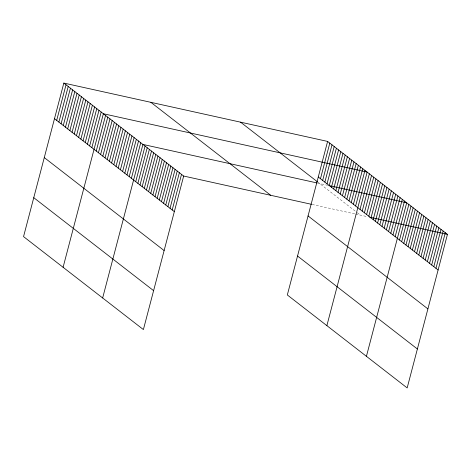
<?xml version="1.0" encoding="UTF-8"?>
<svg xmlns="http://www.w3.org/2000/svg" width="471" height="471" viewBox="0 0 471 471"><rect width="100%" height="100%" fill="white"/><g stroke="black" fill="none" stroke-linecap="round" stroke-linejoin="round"><path stroke-width="0.35" stroke-dasharray="2.35 1.77" d="M317.619 183.072L327.569 185.274M312.161 204.461L354.969 213.934M355.646 214.081L367.657 216.737M317.46 181.824L356.111 211.809M357.189 212.639L360.403 215.135"/><path stroke-width="0.71" d="M63.832 83.073L23.55 236.613L143.39 329.576L183.672 176.042L63.832 83.073L327.61 141.424L447.45 234.387L407.168 387.927L287.328 294.958L327.61 141.424M56.691 120.37L66.028 84.78M58.887 122.077L68.224 86.481M61.083 123.779L70.42 88.189M63.279 125.486L72.616 89.89M65.475 127.188L74.812 91.598M67.677 128.895L77.014 93.299M69.873 130.597L79.21 95.007M72.069 132.304L81.406 96.708M74.265 134.005L83.603 98.415M76.461 135.713L85.799 100.117M78.657 137.414L88 101.824M80.859 139.122L90.196 103.526M83.055 140.823L92.393 105.233M85.251 142.53L94.589 106.935M87.447 144.232L96.785 108.642M89.643 145.939L98.981 110.344M91.845 147.641L101.183 112.051M63.096 267.293L103.379 113.752L367.156 172.103L326.874 325.638M96.237 151.05L105.575 115.46M98.433 152.757L107.771 117.161M100.629 154.459L109.967 118.869M102.825 156.166L112.169 120.57M105.027 157.867L114.365 122.277M107.223 159.575L116.561 123.979M109.419 161.276L118.757 125.686M111.615 162.984L120.953 127.388M113.811 164.685L123.155 129.095M116.013 166.393L125.351 130.797M118.209 168.094L127.547 132.504M120.405 169.801L129.743 134.206M122.601 171.503L131.939 135.907M124.797 173.21L134.135 137.614M126.993 174.912L136.337 139.316M129.195 176.619L138.533 141.023M131.391 178.321L140.729 142.725M102.649 297.972L142.925 144.432L316.942 182.925M135.73 181.688L145.068 146.098M137.879 183.354L147.217 147.759M140.022 185.021L149.36 149.425M142.165 186.681L151.503 151.085M144.309 188.347L153.646 152.751M146.457 190.007L155.795 154.411M148.601 191.673L157.938 156.078M150.744 193.334L160.081 157.744M152.887 195L162.224 159.404M155.036 196.666L164.373 161.07M157.179 198.326L166.516 162.73M159.322 199.992L168.659 164.397M161.465 201.653L170.802 166.057M163.614 203.319L172.951 167.723M165.757 204.979L175.094 169.389M167.9 206.645L177.237 171.05M170.043 208.312L179.38 172.716M172.192 209.972L181.529 174.376M320.468 178.721L329.806 143.125M322.664 180.422L332.002 144.833M324.86 182.13L334.198 146.534M327.057 183.831L336.394 148.241M329.253 185.539L338.596 149.943M331.454 187.24L340.792 151.65M333.651 188.948L342.988 153.352M335.847 190.649L345.184 155.059M338.043 192.356L347.38 156.761M340.239 194.058L349.576 158.468M342.435 195.765L351.778 160.169M344.637 197.467L353.974 161.877M346.833 199.174L356.17 163.578M349.029 200.876L358.366 165.286M351.225 202.583L360.562 166.987M353.421 204.284L362.764 168.695M355.623 205.992L364.96 170.396M360.015 209.401L369.352 173.805M362.211 211.102L371.548 175.512M364.407 212.81L373.744 177.214M366.609 214.511L375.946 178.921M368.805 216.218L378.142 180.623M371.001 217.92L380.338 182.33M373.197 219.627L382.534 184.031M375.393 221.329L384.73 185.739M377.589 223.036L386.932 187.44M379.791 224.738L389.128 189.148M381.987 226.445L391.324 190.849M384.183 228.147L393.52 192.557M386.379 229.854L395.717 194.258M388.575 231.555L397.913 195.965M390.777 233.263L400.115 197.667M392.973 234.964L402.311 199.374M395.169 236.672L404.507 201.076M366.426 356.317L406.703 202.783L328.888 185.568M399.508 240.039L408.846 204.443M401.657 241.705L410.995 206.11M403.8 243.366L413.138 207.77M405.943 245.032L415.281 209.436M408.086 246.692L417.424 211.096M410.235 248.358L419.573 212.762M412.378 250.019L421.716 214.429M414.521 251.685L423.859 216.089M416.664 253.351L426.002 217.755M418.813 255.011L428.151 219.415M420.956 256.677L430.294 221.082M423.099 258.338L432.437 222.742M425.242 260.004L434.58 224.408M427.391 261.664L436.729 226.074M429.534 263.33L438.872 227.734M431.677 264.996L441.015 229.401M433.82 266.657L443.158 231.061M435.969 268.323L445.307 232.727M183.672 176.042L311.484 204.314M369.635 217.178L447.45 234.387M318.266 177.014L438.112 269.983M240.563 122.166L317.46 181.824M308.058 215.936L427.903 308.905M150.879 102.331L270.719 195.294M297.537 256.036L417.383 349.005M54.489 118.668L174.335 211.638M44.28 157.591L164.126 250.56M33.759 197.69L153.605 290.66"/></g></svg>
